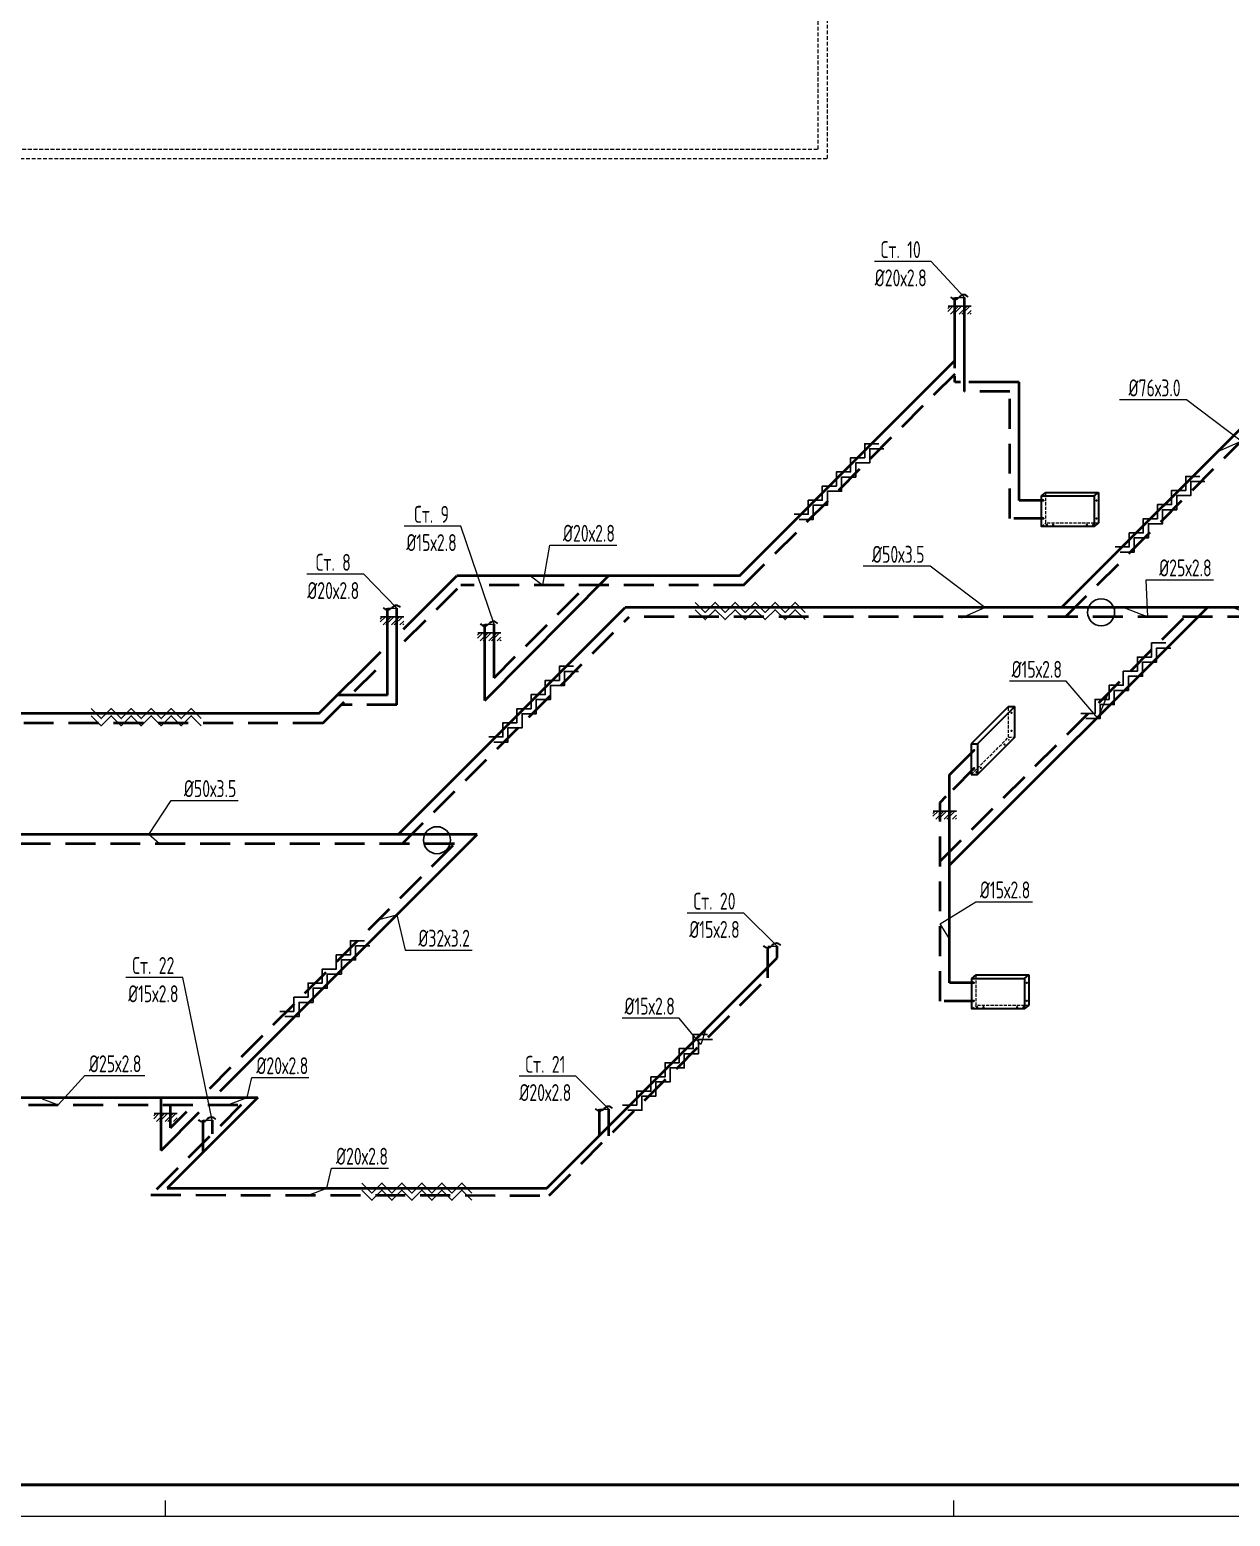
# Model space of a CAD drawing. Header units: millimetres. Extents: x -3929 to 624051, y 52832 to 514950.
# Drawn here: x 27485 to 46597, y 372600 to 396278 of the extents above; entities that cross this region are included whole.
import ezdxf
from ezdxf import colors
from ezdxf.entities.mleader import LeaderData, LeaderLine
from ezdxf.math import Vec2, Vec3

# ---------------------------------------------------------------- set-up
doc = ezdxf.new("R2010")
doc.units = ezdxf.units.MM
for name, pattern in [('ADSK_Штриховая_ш2 п1', [3, 2, -1]), ('GOST2.303 4', [7, 5, -2, 0]), ('Hidden', [7.14375, 4.7625, -2.38125])]:
    doc.linetypes.add(name, pattern=pattern)
doc.layers.add('9_Форматы', color=7, linetype='Continuous')
doc.layers.add('стояки', color=7, linetype='Continuous')
for name, color, linetype, lineweight in [('ОВ-ИЗОЛЯЦИЯ', 7, 'Continuous', 25), ('ОВ-рамка', 7, 'Continuous', 30), ('ОВ-ТЕКСТ', 7, 'Continuous', 25), ('СПДС_Штриховка', 252, 'Continuous', 9)]:
    doc.layers.add(name, color=color, linetype=linetype, lineweight=lineweight)
doc.layers.add('т11.1', color=1, linetype='Continuous', true_color=0xff0000)
doc.layers.add('т21.1', color=5, linetype='Continuous', true_color=0x0000ff)
doc.styles.add('СТИЛЬ', font='simplex.shx', dxfattribs={"width": 0.65})

# ---------------------------------------------------------------- blocks, each defined once
blk = doc.blocks.new('бок панель')
at = {"color": 32, "lineweight": 30, "ltscale": 0.1, "true_color": 0xcd6928}
for p, q in [((29006, 6630), (28412, 6036)), ((29006, 6630), (29106, 6630)), ((28412, 6036), (28412, 5548)), ((28412, 6036), (28512, 6036)), ((28412, 5548), (28512, 5548))]:
    blk.add_line(p, q, dxfattribs=at)
at = {"color": 32, "linetype": 'GOST2.303 4', "lineweight": 18, "ltscale": 10, "true_color": 0xcd6928}
for p, q in [((29006, 6142), (29006, 6630)), ((28412, 5548), (29006, 6142)), ((29006, 6142), (29106, 6142))]:
    blk.add_line(p, q, dxfattribs=at)
at = {"color": 32, "lineweight": 30, "ltscale": 0.1, "true_color": 0xcd6928}
blk.add_lwpolyline([(29106, 6630), (28512, 6036), (28512, 5548), (29106, 6142)], close=True, dxfattribs=at)
for p in [(29056, 6530), (29056, 6242), (28462, 5936), (28943, 6029), (28462, 5648), (28497, 5584), (28568, 5655)]:
    blk.add_point(p, dxfattribs=at)
at = {"color": 32, "linetype": 'GOST2.303 4', "lineweight": 18, "ltscale": 10, "true_color": 0xcd6928}
blk.add_point((29014, 6100), dxfattribs=at)
blk = doc.blocks.new('gh павнель')
at = {"color": 32, "lineweight": 30, "ltscale": 0.1, "true_color": 0xcd6928}
for p, q in [((29457, 6419), (30297, 6419)), ((30297, 6419), (30297, 5931))]:
    blk.add_line(p, q, dxfattribs=at)
at = {"color": 32, "linetype": 'GOST2.303 4', "lineweight": 18, "ltscale": 10, "true_color": 0xcd6928}
for p, q in [((29457, 5931), (29457, 6419)), ((30297, 5931), (29457, 5931))]:
    blk.add_line(p, q, dxfattribs=at)
at = {"color": 32, "lineweight": 30, "ltscale": 0.1, "true_color": 0xcd6928}
for points in [[(29386, 6364), (29457, 6419)], [(30226, 6364), (30297, 6419)], [(30226, 5877), (30297, 5931)]]:
    blk.add_lwpolyline(points, dxfattribs=at)
blk.add_lwpolyline([(29386, 6364), (30226, 6364), (30226, 5877), (29386, 5877)], close=True, dxfattribs=at)
at = {"color": 32, "linetype": 'GOST2.303 4', "lineweight": 18, "ltscale": 10, "true_color": 0xcd6928}
blk.add_lwpolyline([(29386, 5877), (29457, 5931)], dxfattribs=at)
at = {"color": 32, "lineweight": 30, "ltscale": 0.1, "true_color": 0xcd6928}
for p in [(29422, 6292), (30262, 6292), (29422, 6004), (30262, 6004), (29472, 5904), (29572, 5904), (30112, 5904), (30212, 5904)]:
    blk.add_point(p, dxfattribs=at)
blk = doc.blocks.new('*U2998')
at = {"layer": '9_Форматы', "color": 7, "linetype": 'Continuous', "lineweight": 9, "ltscale": 100}
blk.add_lwpolyline([(5, -5), (5, 589), (-836, 589), (-836, -5)], close=True, dxfattribs=at)
at = {"layer": '9_Форматы', "color": 7, "linetype": 'Continuous', "lineweight": 9, "ltscale": 100, "const_width": 0.5}
blk.add_lwpolyline([(0, 0), (0, 584), (-816, 584), (-816, 0)], close=True, dxfattribs=at)
at = {"layer": '9_Форматы', "color": 7, "linetype": 'Continuous', "lineweight": 15, "ltscale": 100}
for points in [[(-500.5, -5), (-500.5, -2.5)], [(-375, -5), (-375, -2.5)]]:
    blk.add_lwpolyline(points, dxfattribs=at)

msp = doc.modelspace()

# ---------------------------------------------------------------- hatches: boundary and pattern name
at = {"layer": 'СПДС_Штриховка', "lineweight": 25}
h = msp.add_hatch(dxfattribs=at)
h.set_pattern_fill('ANSI32', color=253, scale=10)
h.set_pattern_definition([(45, (433819.86, 713780.74), (-67.351921, 67.351921), []), (45, (433864.76, 713780.74), (-67.351921, 67.351921), [])])
h.paths.add_polyline_path([(42473.745, 391874.76), (42099.092, 391874.76), (42099.092, 391747.091), (42473.745, 391747.091)])
h = msp.add_hatch(dxfattribs=at)
h.set_pattern_fill('ANSI32', color=253, scale=10)
h.set_pattern_definition([(45, (424785.42, 708833.6), (-67.351921, 67.351921), []), (45, (424830.32, 708833.6), (-67.351921, 67.351921), [])])
h.paths.add_polyline_path([(33439.307, 386927.614), (33064.654, 386927.614), (33064.654, 386799.945), (33439.307, 386799.945)])
h = msp.add_hatch(dxfattribs=at)
h.set_pattern_fill('ANSI32', color=253, scale=10)
h.set_pattern_definition([(45, (426333.73, 708578.49), (-67.351921, 67.351921), []), (45, (426378.63, 708578.49), (-67.351921, 67.351921), [])])
h.paths.add_polyline_path([(34987.615, 386672.508), (34612.962, 386672.508), (34612.962, 386544.839), (34987.615, 386544.839)])
h = msp.add_hatch(dxfattribs=at)
h.set_pattern_fill('ANSI32', color=253, scale=10)
h.set_pattern_definition([(45, (433583.21, 705739.01), (-67.351921, 67.351921), []), (45, (433628.11, 705739.01), (-67.351921, 67.351921), [])])
h.paths.add_polyline_path([(42237.098, 383833.027), (41862.445, 383833.027), (41862.445, 383705.357), (42237.098, 383705.357)])
h = msp.add_hatch(dxfattribs=at)
h.set_pattern_fill('ANSI32', color=253, scale=10)
h.set_pattern_definition([(45, (421180.61, 700920.25), (-67.351921, 67.351921), []), (45, (421225.51, 700920.25), (-67.351921, 67.351921), [])])
h.paths.add_polyline_path([(29834.495, 379014.269), (29459.842, 379014.269), (29459.842, 378886.599), (29834.495, 378886.599)])

# ---------------------------------------------------------------- linework, layer by layer
at = {"color": 253, "lineweight": 25, "ltscale": 0.1}
for p, q in [((42105.435, 391874.76), (42473.745, 391874.76)), ((33070.997, 386927.614), (33439.307, 386927.614)), ((34619.305, 386672.508), (34987.615, 386672.508)), ((41868.788, 383833.027), (42237.098, 383833.027)), ((29466.185, 379014.269), (29834.495, 379014.269))]:
    msp.add_line(p, q, dxfattribs=at)
at = {"layer": 'ОВ-ИЗОЛЯЦИЯ', "color": 7, "linetype": 'ByBlock'}
for points in [[(41003.065, 389684.367), (40778.065, 389684.367), (40778.065, 389459.367), (40553.065, 389459.367), (40553.065, 389234.367), (40328.065, 389234.367), (40328.065, 389009.367), (40103.065, 389009.367), (40103.065, 388784.367), (39878.065, 388784.367), (39878.065, 388559.367), (39653.065, 388559.367)], [(41084.235, 389602.986), (40859.235, 389602.986), (40859.235, 389377.986), (40634.235, 389377.986), (40634.235, 389152.986), (40409.235, 389152.986), (40409.235, 388927.986), (40184.235, 388927.986), (40184.235, 388702.986), (39959.235, 388702.986), (39959.235, 388477.986), (39734.235, 388477.986)], [(46113.262, 389164.47), (45888.262, 389164.47), (45888.262, 388939.47), (45663.262, 388939.47), (45663.262, 388714.47), (45438.262, 388714.47), (45438.262, 388489.47), (45213.262, 388489.47), (45213.262, 388264.47), (44988.262, 388264.47), (44988.262, 388039.47), (44763.262, 388039.47)], [(46194.432, 389083.09), (45969.432, 389083.09), (45969.432, 388858.09), (45744.432, 388858.09), (45744.432, 388633.09), (45519.432, 388633.09), (45519.432, 388408.09), (45294.432, 388408.09), (45294.432, 388183.09), (45069.432, 388183.09), (45069.432, 387958.09), (44844.432, 387958.09)], [(39829.137, 386996.596), (39670.038, 387155.695), (39510.939, 386996.596), (39351.84, 387155.695), (39192.741, 386996.596), (39033.642, 387155.695), (38874.543, 386996.596), (38715.444, 387155.695), (38556.345, 386996.596), (38397.246, 387155.695), (38238.147, 386996.596), (38079.048, 387155.695)], [(39828.989, 386881.655), (39669.89, 387040.754), (39510.791, 386881.655), (39351.691, 387040.754), (39192.592, 386881.655), (39033.493, 387040.754), (38874.394, 386881.655), (38715.295, 387040.754), (38556.196, 386881.655), (38397.097, 387040.754), (38237.998, 386881.655), (38078.899, 387040.754)], [(45569.256, 386510.997), (45344.256, 386510.997), (45344.256, 386285.997), (45119.256, 386285.997), (45119.256, 386060.997), (44894.256, 386060.997), (44894.256, 385835.997), (44669.256, 385835.997), (44669.256, 385610.997), (44444.256, 385610.997), (44444.256, 385385.997), (44219.256, 385385.997)], [(45650.426, 386429.617), (45425.426, 386429.617), (45425.426, 386204.617), (45200.426, 386204.617), (45200.426, 385979.617), (44975.426, 385979.617), (44975.426, 385754.617), (44750.426, 385754.617), (44750.426, 385529.617), (44525.426, 385529.617), (44525.426, 385304.617), (44300.426, 385304.617)], [(36142.175, 386138.826), (35917.175, 386138.826), (35917.175, 385913.826), (35692.175, 385913.826), (35692.175, 385688.826), (35467.175, 385688.826), (35467.175, 385463.826), (35242.175, 385463.826), (35242.175, 385238.826), (35017.175, 385238.826), (35017.175, 385013.826), (34792.175, 385013.826)], [(36223.345, 386057.445), (35998.345, 386057.445), (35998.345, 385832.445), (35773.345, 385832.445), (35773.345, 385607.445), (35548.345, 385607.445), (35548.345, 385382.445), (35323.345, 385382.445), (35323.345, 385157.445), (35098.345, 385157.445), (35098.345, 384932.445), (34873.345, 384932.445)], [(30214.905, 385190.648), (30055.806, 385349.747), (29896.707, 385190.648), (29737.608, 385349.747), (29578.509, 385190.648), (29419.41, 385349.747), (29260.311, 385190.648), (29101.212, 385349.747), (28942.113, 385190.648), (28783.014, 385349.747), (28623.915, 385190.648), (28464.816, 385349.747)], [(30215.054, 385305.589), (30055.955, 385464.688), (29896.856, 385305.589), (29737.757, 385464.688), (29578.658, 385305.589), (29419.559, 385464.688), (29260.46, 385305.589), (29101.361, 385464.688), (28942.262, 385305.589), (28783.163, 385464.688), (28624.064, 385305.589), (28464.965, 385464.688)], [(32815.777, 381766.997), (32590.777, 381766.997), (32590.777, 381541.997), (32365.777, 381541.997), (32365.777, 381316.997), (32140.777, 381316.997), (32140.777, 381091.997), (31915.777, 381091.997), (31915.777, 380866.997), (31690.777, 380866.997), (31690.777, 380641.997), (31465.777, 380641.997)], [(32896.947, 381685.617), (32671.947, 381685.617), (32671.947, 381460.617), (32446.947, 381460.617), (32446.947, 381235.617), (32221.947, 381235.617), (32221.947, 381010.617), (31996.947, 381010.617), (31996.947, 380785.617), (31771.947, 380785.617), (31771.947, 380560.617), (31546.947, 380560.617)], [(38273.992, 380273.936), (38048.992, 380273.936), (38048.992, 380048.936), (37823.992, 380048.936), (37823.992, 379823.936), (37598.992, 379823.936), (37598.992, 379598.936), (37373.992, 379598.936), (37373.992, 379373.936), (37148.992, 379373.936), (37148.992, 379148.936), (36923.992, 379148.936)], [(38355.163, 380192.556), (38130.163, 380192.556), (38130.163, 379967.556), (37905.163, 379967.556), (37905.163, 379742.556), (37680.163, 379742.556), (37680.163, 379517.556), (37455.163, 379517.556), (37455.163, 379292.556), (37230.163, 379292.556), (37230.163, 379067.556), (37005.163, 379067.556)], [(34523.324, 377749.14), (34364.225, 377908.239), (34205.126, 377749.14), (34046.027, 377908.239), (33886.928, 377749.14), (33727.829, 377908.239), (33568.729, 377749.14), (33409.63, 377908.239), (33250.531, 377749.14), (33091.432, 377908.239), (32932.333, 377749.14), (32773.234, 377908.239)], [(34523.175, 377634.2), (34364.076, 377793.299), (34204.977, 377634.2), (34045.878, 377793.299), (33886.779, 377634.2), (33727.68, 377793.299), (33568.581, 377634.2), (33409.482, 377793.299), (33250.383, 377634.2), (33091.284, 377793.299), (32932.185, 377634.2), (32773.086, 377793.299)]]:
    msp.add_lwpolyline(points, dxfattribs=at)
at = {"layer": 'стояки', "color": 7, "linetype": 'ADSK_Штриховая_ш2 п1', "lineweight": 0, "ltscale": 30}
for p, q in [((40187.546, 394225.473), (40187.546, 403749.62)), ((40037.546, 394375.473), (40037.546, 403599.62)), ((1986.867, 394375.473), (40037.546, 394375.473)), ((2136.867, 394225.473), (40187.546, 394225.473))]:
    msp.add_line(p, q, dxfattribs=at)
at = {"layer": 'стояки', "color": 5, "lineweight": 40}
for p, q in [((42364.622, 390515.7), (42364.622, 392012.41)), ((33330.185, 385526.991), (33330.185, 387065.264)), ((34878.492, 385956.172), (34878.492, 386810.158)), ((29725.372, 378789.093), (29725.843, 379153.04))]:
    msp.add_line(p, q, dxfattribs=at)
at = {"layer": 'стояки', "color": 7, "lineweight": 25}
for centre in [(44541.51, 386998.256), (33968.68, 383368.703)]:
    msp.add_circle(centre, 215.116, dxfattribs=at)
at = {"layer": 'стояки', "color": 7, "lineweight": 30}
for centre, start, end in [((42214.917, 392072.024), 216.5656753, 323.4343247), ((42353.517, 391969.22), 36.5656753, 143.4343247), ((33180.48, 387124.878), 216.5656753, 323.4343247), ((33319.079, 387022.073), 36.5656753, 143.4343247), ((34728.788, 386869.772), 216.5656753, 323.4343247), ((34867.387, 386766.968), 36.5656753, 143.4343247), ((39233.369, 381743.104), 216.5656753, 323.4343247), ((39371.969, 381640.299), 36.5656753, 143.4343247), ((36556.692, 379144.531), 216.5656753, 323.4343247), ((36695.291, 379041.726), 36.5656753, 143.4343247), ((30239.362, 378970.985), 216.5656753, 323.4343247), ((30377.961, 378868.18), 36.5656753, 143.4343247)]:
    msp.add_arc(centre, 86.282, start, end, dxfattribs=at)
at = {"layer": 'т11.1', "lineweight": 40}
for p, q in [((42214.622, 390885.278), (42214.622, 392012.41)), ((43912.437, 387076.145), (48548.406, 391712.115)), ((38786.106, 387579.908), (42214.622, 391008.424)), ((42214.622, 390665.7), (42214.622, 390758.383)), ((42305.405, 390665.7), (42214.622, 390665.7)), ((43237.49, 390665.7), (42437.572, 390665.7)), ((43237.49, 388781.088), (43237.49, 390665.7)), ((43626.024, 388781.088), (43237.49, 388781.088)), ((33433.604, 386729.137), (34284.374, 387579.908)), ((38786.106, 387579.908), (34284.374, 387579.908)), ((34728.492, 385592.012), (36697.567, 387579.908)), ((33180.185, 385676.991), (33180.185, 387065.264)), ((33350.206, 383459.357), (36966.995, 387076.145)), ((49899.475, 387076.145), (36966.995, 387076.145)), ((42127.975, 382970.085), (46234.036, 387076.145)), ((34728.492, 385592.012), (34728.492, 386810.158)), ((32089.605, 385385.138), (33075.698, 386371.231)), ((33180.185, 385676.991), (32381.458, 385676.991)), ((32089.605, 385385.138), (5320.801, 385385.138)), ((42127.975, 384408.317), (42522.501, 384802.843)), ((42127.975, 381095.144), (42127.975, 384408.317)), ((34607.768, 383459.357), (6384.139, 383459.357)), ((30519.091, 379370.679), (34607.768, 383459.357)), ((35716.246, 377828.69), (39383.074, 381495.517)), ((39383.074, 381495.517), (39383.074, 381683.49)), ((42516.509, 381095.144), (42127.975, 381095.144)), ((15883.171, 379271.097), (31115.824, 379271.097)), ((29575.372, 378426.961), (29575.372, 379271.097)), ((31115.824, 379271.097), (29673.417, 377828.69)), ((29575.372, 378426.961), (30184.546, 379036.134)), ((30239.066, 378911.371), (30239.066, 378394.34)), ((36556.396, 378668.84), (36556.396, 379084.917)), ((29673.417, 377828.69), (35716.246, 377828.69))]:
    msp.add_line(p, q, dxfattribs=at)
at = {"layer": 'т21.1', "linetype": 'Hidden', "lineweight": 40, "ltscale": 100}
for p, q in [((43974.569, 386926.145), (48952.227, 391903.803)), ((38848.238, 387429.908), (42364.622, 390946.292)), ((43087.49, 390515.7), (42364.622, 390515.7)), ((43087.49, 388493.448), (43087.49, 390515.7)), ((43626.024, 388493.448), (43087.49, 388493.448)), ((33453.67, 386537.071), (34346.507, 387429.908)), ((38848.238, 387429.908), (34346.507, 387429.908)), ((34878.492, 385956.172), (36352.228, 387429.908)), ((33412.338, 383309.357), (37029.127, 386926.145)), ((49886.529, 386926.145), (37029.127, 386926.145)), ((41977.975, 383032.217), (45871.904, 386926.145)), ((32151.737, 385235.138), (33068.238, 386151.639)), ((33330.185, 385526.991), (32443.59, 385526.991)), ((32151.737, 385235.138), (4958.669, 385235.138)), ((42185.719, 384178.421), (42522.501, 384515.203)), ((41977.975, 383970.677), (42075.261, 384067.962)), ((41977.975, 380807.504), (41977.975, 383970.677)), ((34245.636, 383309.357), (6384.139, 383309.357)), ((30351.895, 379415.615), (34245.636, 383309.357)), ((39233.074, 381177.962), (39233.074, 381683.49)), ((35756.867, 377710.733), (39233.074, 381177.962)), ((42516.509, 380807.504), (41977.975, 380807.504)), ((16033.171, 379170.746), (30851.961, 379151.584)), ((30851.961, 379151.584), (29415.601, 377718.933)), ((29725.372, 378789.093), (29985.758, 379049.478)), ((30389.066, 378911.371), (30388.78, 378689.599)), ((36706.396, 378657.81), (36706.396, 379084.917)), ((29415.601, 377718.933), (35756.867, 377710.733))]:
    msp.add_line(p, q, dxfattribs=at)

# ---------------------------------------------------------------- block references
at = {"lineweight": 13}
for name, p in [('gh павнель', (14204.35, 382489.477)), ('бок панель', (14060.411, 378866.745)), ('gh павнель', (13094.836, 374803.533))]:
    msp.add_blockref(name, p, dxfattribs=at)
at = {"layer": 'ОВ-рамка', "ltscale": 100, "transparency": 33554687, "xscale": 100, "yscale": 100, "zscale": 100}
msp.add_blockref('*U2998', (79696.148, 373100.153, 576.986), dxfattribs=at)

# ---------------------------------------------------------------- leaders
at = {"layer": 'ОВ-ТЕКСТ', "color": 7}
ml = msp.add_multileader_mtext('Standard', dxfattribs=at)
ml.set_content('\\A1;Ст. 10\\P%%C20х2.8', color=7, style='СТИЛЬ')
ml.set_leader_properties(color=7, lineweight=18)
ml.build(insert=Vec2(0, 0))
ml.multileader.update_dxf_attribs({"text_left_attachment_type": 6, "text_right_attachment_type": 6, "dogleg_length": 0.36, "arrow_head_size": 0.126})
ctx = ml.context
ctx.base_point, ctx.char_height, ctx.arrow_head_size, ctx.landing_gap_size, ctx.plane_origin = Vec3(40866.963, 392586.374), 270, 0.126, 0.063, Vec3(43101.986, 391157.712)
ctx.left_attachment, ctx.right_attachment, ctx.text_align_type = 6, 6, 1
notes = []
notes.append((ctx, [(1, (1, 1, 0), (41836.769, 392586.374), (-1, 0), 0.252, [(1, [(42214.622, 392012.41), (42364.622, 392012.41)], 0, [])])]))
ctx.mtext.insert, ctx.mtext.width, ctx.mtext.alignment, ctx.mtext.flow_direction = Vec3(41351.74, 392910.374), 1404.14984, 2, 5
ml = msp.add_multileader_mtext('Standard', dxfattribs=at)
ml.set_content('\\A1; %%C76х3.0  ', color=7, style='СТИЛЬ')
ml.set_leader_properties(color=7, lineweight=18)
ml.build(insert=Vec2(0, 0))
ml.multileader.update_dxf_attribs({"text_left_attachment_type": 6, "text_right_attachment_type": 6, "dogleg_length": 0.36, "arrow_head_size": 0.126})
ctx = ml.context
ctx.base_point, ctx.char_height, ctx.arrow_head_size, ctx.landing_gap_size, ctx.plane_origin = Vec3(44770.483, 390383.677), 270, 0.126, 0.063, Vec3(61563.921, 393472.77)
ctx.left_attachment, ctx.right_attachment, ctx.text_align_type = 6, 6, 1
notes.append((ctx, [(1, (1, 1, 0), (45899.076, 390383.677), (-1, 0), 0.252, [(1, [(46397.305, 389561.013), (46773.651, 389725.228)], 0, [])])]))
ctx.mtext.insert, ctx.mtext.width, ctx.mtext.alignment, ctx.mtext.flow_direction = Vec3(45334.654, 390707.677), 4851.61703, 2, 5
ml = msp.add_multileader_mtext('Standard', dxfattribs=at)
ml.set_content('\\A1;Ст. 9\\P%%C15х2.8', color=7, style='СТИЛЬ')
ml.set_leader_properties(color=7, lineweight=18)
ml.build(insert=Vec2(0, 0))
ml.multileader.update_dxf_attribs({"text_left_attachment_type": 6, "text_right_attachment_type": 6, "dogleg_length": 0.36, "arrow_head_size": 0.126})
ctx = ml.context
ctx.base_point, ctx.char_height, ctx.arrow_head_size, ctx.landing_gap_size, ctx.plane_origin = Vec3(33414.262, 388370.238), 270, 0.126, 0.063, Vec3(35615.857, 385955.46)
ctx.left_attachment, ctx.right_attachment, ctx.text_align_type = 6, 6, 1
notes.append((ctx, [(1, (1, 1, 0), (34350.64, 388370.238), (-1, 0), 0.252, [(1, [(34728.492, 386810.158), (34878.492, 386810.158)], 0, [])])]))
ctx.mtext.insert, ctx.mtext.width, ctx.mtext.alignment, ctx.mtext.flow_direction = Vec3(33882.325, 388694.238), 1404.14984, 2, 5
ml = msp.add_multileader_mtext('Standard', dxfattribs=at)
ml.set_content('\\A1; %%C20х2.8  ', color=7, style='СТИЛЬ')
ml.set_leader_properties(color=7, lineweight=18)
ml.build(insert=Vec2(0, 0))
ml.multileader.update_dxf_attribs({"text_left_attachment_type": 6, "text_right_attachment_type": 6, "dogleg_length": 0.36, "arrow_head_size": 0.126})
ctx = ml.context
ctx.base_point, ctx.char_height, ctx.arrow_head_size, ctx.landing_gap_size, ctx.plane_origin = Vec3(35766.266, 388068.441), 270, 0.126, 0.063, Vec3(50366.364, 389901.132)
ctx.left_attachment, ctx.right_attachment, ctx.text_align_type = 6, 6, 1
notes.append((ctx, [(0, (1, 1, 0), (35766.014, 388068.441), (1, 0), 0.252, [(1, [(35457.974, 387579.908), (35652.1, 387429.908)], 0, [])])]))
ctx.mtext.insert, ctx.mtext.width, ctx.mtext.alignment, ctx.mtext.flow_direction = Vec3(36330.436, 388392.441), 4851.61703, 2, 5
ml = msp.add_multileader_mtext('Standard', dxfattribs=at)
ml.set_content('\\A1;Ст. 8\\P%%C20х2.8', color=7, style='СТИЛЬ')
ml.set_leader_properties(color=7, lineweight=18)
ml.build(insert=Vec2(0, 0))
ml.multileader.update_dxf_attribs({"text_left_attachment_type": 6, "text_right_attachment_type": 6, "dogleg_length": 0.36, "arrow_head_size": 0.126})
ctx = ml.context
ctx.base_point, ctx.char_height, ctx.arrow_head_size, ctx.landing_gap_size, ctx.plane_origin = Vec3(31832.526, 387605.868), 270, 0.126, 0.063, Vec3(34067.549, 386210.566)
ctx.left_attachment, ctx.right_attachment, ctx.text_align_type = 6, 6, 1
notes.append((ctx, [(1, (1, 1, 0), (32802.332, 387605.868), (-1, 0), 0.252, [(1, [(33180.185, 387065.264), (33330.185, 387065.264)], 0, [])])]))
ctx.mtext.insert, ctx.mtext.width, ctx.mtext.alignment, ctx.mtext.flow_direction = Vec3(32317.303, 387929.868), 1404.14984, 2, 5
ml = msp.add_multileader_mtext('Standard', dxfattribs=at)
ml.set_content('\\A1; %%C50х3.5  ', color=7, style='СТИЛЬ')
ml.set_leader_properties(color=7, lineweight=18)
ml.build(insert=Vec2(0, 0))
ml.multileader.update_dxf_attribs({"text_left_attachment_type": 6, "text_right_attachment_type": 6, "dogleg_length": 0.36, "arrow_head_size": 0.126})
ctx = ml.context
ctx.base_point, ctx.char_height, ctx.arrow_head_size, ctx.landing_gap_size, ctx.plane_origin = Vec3(40689.626, 387732.821), 270, 0.126, 0.063, Vec3(57483.064, 390821.913)
ctx.left_attachment, ctx.right_attachment, ctx.text_align_type = 6, 6, 1
notes.append((ctx, [(1, (1, 1, 0), (41818.218, 387732.821), (-1, 0), 0.252, [(1, [(42316.448, 386910.157), (42692.794, 387074.372)], 0, [])])]))
ctx.mtext.insert, ctx.mtext.width, ctx.mtext.alignment, ctx.mtext.flow_direction = Vec3(41253.796, 388056.821), 4851.61703, 2, 5
ml = msp.add_multileader_mtext('Standard', dxfattribs=at)
ml.set_content('\\A1; %%C25х2.8  ', color=7, style='СТИЛЬ')
ml.set_leader_properties(color=7, lineweight=18)
ml.build(insert=Vec2(0, 0))
ml.multileader.update_dxf_attribs({"text_left_attachment_type": 6, "text_right_attachment_type": 6, "dogleg_length": 0.36, "arrow_head_size": 0.126})
ctx = ml.context
ctx.base_point, ctx.char_height, ctx.arrow_head_size, ctx.landing_gap_size, ctx.plane_origin = Vec3(45261.478, 387516.912), 270, 0.126, 0.063, Vec3(62054.916, 390606.004)
ctx.left_attachment, ctx.right_attachment, ctx.text_align_type = 6, 6, 1
notes.append((ctx, [(0, (1, 1, 0), (45261.226, 387516.912), (1, 0), 0.252, [(0, [(44905.024, 387076.145), (45286.284, 386926.145)], 0, [])])]))
ctx.mtext.insert, ctx.mtext.width, ctx.mtext.alignment, ctx.mtext.flow_direction = Vec3(45825.649, 387840.912), 4851.61703, 2, 5
ml = msp.add_multileader_mtext('Standard', dxfattribs=at)
ml.set_content('\\A1; %%C20х2.8  ', color=7, style='СТИЛЬ')
ml.set_leader_properties(color=7, lineweight=18)
ml.build(insert=Vec2(0, 0))
ml.multileader.update_dxf_attribs({"text_left_attachment_type": 6, "text_right_attachment_type": 6, "dogleg_length": 0.36, "arrow_head_size": 0.126})
ctx = ml.context
ctx.base_point, ctx.char_height, ctx.arrow_head_size, ctx.landing_gap_size, ctx.plane_origin = Vec3(46999.585, 387516.912), 270, 0.126, 0.063, Vec3(63793.022, 390606.004)
ctx.left_attachment, ctx.right_attachment, ctx.text_align_type = 6, 6, 1
notes.append((ctx, [(0, (1, 1, 0), (46999.333, 387516.912), (1, 0), 0.252, [(0, [(46643.13, 387076.145), (47024.391, 386926.145)], 0, [])])]))
ctx.mtext.insert, ctx.mtext.width, ctx.mtext.alignment, ctx.mtext.flow_direction = Vec3(47563.755, 387840.912), 4851.61703, 2, 5
ml = msp.add_multileader_mtext('Standard', dxfattribs=at)
ml.set_content('\\A1;%%C15х2.8', color=7, style='СТИЛЬ')
ml.set_leader_properties(color=7, lineweight=18)
ml.build(insert=Vec2(0, 0))
ml.multileader.update_dxf_attribs({"text_left_attachment_type": 6, "text_right_attachment_type": 6, "dogleg_length": 0.36, "arrow_head_size": 0.126})
ctx = ml.context
ctx.base_point, ctx.char_height, ctx.arrow_head_size, ctx.landing_gap_size, ctx.plane_origin = Vec3(43049.517, 385901.358), 270, 0.126, 0.063, Vec3(45045.66, 384951.792)
ctx.left_attachment, ctx.right_attachment, ctx.text_align_type = 6, 6, 1
notes.append((ctx, [(1, (1, 1, 0), (43985.895, 385901.358), (-1, 0), 0.252, [(0, [(44639.2, 385671.636), (44489.947, 385310.251)], 0, [])])]))
ctx.mtext.insert, ctx.mtext.width, ctx.mtext.alignment, ctx.mtext.flow_direction = Vec3(43517.58, 386225.358), 1404.14984, 2, 5
ml = msp.add_multileader_mtext('Standard', dxfattribs=at)
ml.set_content('\\A1; %%C50х3.5  ', color=7, style='СТИЛЬ')
ml.set_leader_properties(color=7, lineweight=18)
ml.build(insert=Vec2(0, 0))
ml.multileader.update_dxf_attribs({"text_left_attachment_type": 6, "text_right_attachment_type": 6, "dogleg_length": 0.36, "arrow_head_size": 0.126})
ctx = ml.context
ctx.base_point, ctx.char_height, ctx.arrow_head_size, ctx.landing_gap_size, ctx.plane_origin = Vec3(29734.383, 384001.406), 270, 0.126, 0.063, Vec3(44334.481, 385473.285)
ctx.left_attachment, ctx.right_attachment, ctx.text_align_type = 6, 6, 1
notes.append((ctx, [(0, (1, 1, 0), (29734.131, 384001.406), (1, 0), 0.252, [(1, [(29550.826, 383309.357), (29381.872, 383459.357)], 0, [])])]))
ctx.mtext.insert, ctx.mtext.width, ctx.mtext.alignment, ctx.mtext.flow_direction = Vec3(30298.553, 384325.406), 4851.61703, 2, 5
ml = msp.add_multileader_mtext('Standard', dxfattribs=at)
ml.set_content('\\A1;%%C15х2.8', color=7, style='СТИЛЬ')
ml.set_leader_properties(color=7, lineweight=18)
ml.build(insert=Vec2(0, 0))
ml.multileader.update_dxf_attribs({"text_left_attachment_type": 6, "text_right_attachment_type": 6, "dogleg_length": 0.36, "arrow_head_size": 0.126})
ctx = ml.context
ctx.base_point, ctx.char_height, ctx.arrow_head_size, ctx.landing_gap_size, ctx.plane_origin = Vec3(42545.011, 382387.579), 270, 0.126, 0.063, Vec3(44541.153, 381438.012)
ctx.left_attachment, ctx.right_attachment, ctx.text_align_type = 6, 6, 1
notes.append((ctx, [(0, (1, 1, 0), (42544.759, 382387.579), (1, 0), 0.252, [(0, [(42127.975, 381796.986), (41977.975, 382035.432)], 0, [])])]))
ctx.mtext.insert, ctx.mtext.width, ctx.mtext.alignment, ctx.mtext.flow_direction = Vec3(43013.074, 382711.579), 1404.14984, 2, 5
ml = msp.add_multileader_mtext('Standard', dxfattribs=at)
ml.set_content('\\A1;Ст. 20\\P%%C15х2.8', color=7, style='СТИЛЬ')
ml.set_leader_properties(color=7, lineweight=18)
ml.build(insert=Vec2(0, 0))
ml.multileader.update_dxf_attribs({"text_left_attachment_type": 6, "text_right_attachment_type": 6, "dogleg_length": 0.36, "arrow_head_size": 0.126})
ctx = ml.context
ctx.base_point, ctx.char_height, ctx.arrow_head_size, ctx.landing_gap_size, ctx.plane_origin = Vec3(37918.843, 382208.446), 270, 0.126, 0.063, Vec3(40120.438, 380828.792)
ctx.left_attachment, ctx.right_attachment, ctx.text_align_type = 6, 6, 1
notes.append((ctx, [(1, (1, 1, 0), (38855.221, 382208.446), (-1, 0), 0.252, [(1, [(39233.074, 381683.49), (39383.074, 381683.49)], 0, [])])]))
ctx.mtext.insert, ctx.mtext.width, ctx.mtext.alignment, ctx.mtext.flow_direction = Vec3(38386.906, 382532.446), 1404.14984, 2, 5
ml = msp.add_multileader_mtext('Standard', dxfattribs=at)
ml.set_content('\\A1; %%C32х3.2  ', color=7, style='СТИЛЬ')
ml.set_leader_properties(color=7, lineweight=18)
ml.build(insert=Vec2(0, 0))
ml.multileader.update_dxf_attribs({"text_left_attachment_type": 6, "text_right_attachment_type": 6, "dogleg_length": 0.36, "arrow_head_size": 0.126})
ctx = ml.context
ctx.base_point, ctx.char_height, ctx.arrow_head_size, ctx.landing_gap_size, ctx.plane_origin = Vec3(33460.561, 381617.919), 270, 0.126, 0.063, Vec3(48060.659, 383089.798)
ctx.left_attachment, ctx.right_attachment, ctx.text_align_type = 6, 6, 1
notes.append((ctx, [(0, (1, 1, 0), (33460.309, 381617.919), (1, 0), 0.252, [(1, [(33040.356, 382104.076), (33327.919, 382179.508)], 0, [])])]))
ctx.mtext.insert, ctx.mtext.width, ctx.mtext.alignment, ctx.mtext.flow_direction = Vec3(34024.731, 381941.919), 4851.61703, 2, 5
ml = msp.add_multileader_mtext('Standard', dxfattribs=at)
ml.set_content('\\A1;Ст. 22\\P%%C15х2.8', color=7, style='СТИЛЬ')
ml.set_leader_properties(color=7, lineweight=18)
ml.build(insert=Vec2(0, 0))
ml.multileader.update_dxf_attribs({"text_left_attachment_type": 6, "text_right_attachment_type": 6, "dogleg_length": 0.36, "arrow_head_size": 0.126})
ctx = ml.context
ctx.base_point, ctx.char_height, ctx.arrow_head_size, ctx.landing_gap_size, ctx.plane_origin = Vec3(28984.876, 381183.774), 270, 0.126, 0.063, Vec3(31126.431, 378056.673)
ctx.left_attachment, ctx.right_attachment, ctx.text_align_type = 6, 6, 1
notes.append((ctx, [(1, (1, 1, 0), (29921.254, 381183.774), (-1, 0), 0.252, [(1, [(30239.066, 378911.371), (30389.066, 378911.371)], 0, [])])]))
ctx.mtext.insert, ctx.mtext.width, ctx.mtext.alignment, ctx.mtext.flow_direction = Vec3(29452.939, 381507.774), 1404.14984, 2, 5
ml = msp.add_multileader_mtext('Standard', dxfattribs=at)
ml.set_content('\\A1;%%C15х2.8', color=7, style='СТИЛЬ')
ml.set_leader_properties(color=7, lineweight=18)
ml.build(insert=Vec2(0, 0))
ml.multileader.update_dxf_attribs({"text_left_attachment_type": 6, "text_right_attachment_type": 6, "dogleg_length": 0.36, "arrow_head_size": 0.126})
ctx = ml.context
ctx.base_point, ctx.char_height, ctx.arrow_head_size, ctx.landing_gap_size, ctx.plane_origin = Vec3(36886.706, 380535.968), 270, 0.126, 0.063, Vec3(38772.161, 379839.415)
ctx.left_attachment, ctx.right_attachment, ctx.text_align_type = 6, 6, 1
notes.append((ctx, [(1, (1, 1, 0), (37823.084, 380535.968), (-1, 0), 0.252, [(1, [(38247.011, 380359.454), (38167.649, 380115.289)], 0, [])])]))
ctx.mtext.insert, ctx.mtext.width, ctx.mtext.alignment, ctx.mtext.flow_direction = Vec3(37354.769, 380859.968), 1404.14984, 2, 5
ml = msp.add_multileader_mtext('Standard', dxfattribs=at)
ml.set_content('\\A1;%%C25х2.8 ', color=7, style='СТИЛЬ')
ml.set_leader_properties(color=7, lineweight=18)
ml.build(insert=Vec2(0, 0))
ml.multileader.update_dxf_attribs({"text_left_attachment_type": 6, "text_right_attachment_type": 6, "dogleg_length": 0.36, "arrow_head_size": 0.126})
ctx = ml.context
ctx.base_point, ctx.char_height, ctx.arrow_head_size, ctx.landing_gap_size, ctx.plane_origin = Vec3(28361.238, 379618.871), 270, 0.126, 0.063, Vec3(34405.968, 374592.803)
ctx.left_attachment, ctx.right_attachment, ctx.text_align_type = 6, 6, 1
notes.append((ctx, [(0, (1, 1, 0), (28360.986, 379618.871), (1, 0), 0.252, [(1, [(27684.614, 379251.284), (27938.948, 379155.351)], 0, [])])]))
ctx.mtext.insert, ctx.mtext.width, ctx.mtext.alignment, ctx.mtext.flow_direction = Vec3(28846.016, 379942.871), 1404.14984, 2, 5
ml = msp.add_multileader_mtext('Standard', dxfattribs=at)
ml.set_content('\\A1;%%C20х2.8', color=7, style='СТИЛЬ')
ml.set_leader_properties(color=7, lineweight=18)
ml.build(insert=Vec2(0, 0))
ml.multileader.update_dxf_attribs({"text_left_attachment_type": 6, "text_right_attachment_type": 6, "dogleg_length": 0.36, "arrow_head_size": 0.126})
ctx = ml.context
ctx.base_point, ctx.char_height, ctx.arrow_head_size, ctx.landing_gap_size, ctx.plane_origin = Vec3(31021.984, 379587.956), 270, 0.126, 0.063, Vec3(32940.867, 378891.404)
ctx.left_attachment, ctx.right_attachment, ctx.text_align_type = 6, 6, 1
notes.append((ctx, [(0, (1, 1, 0), (31021.732, 379587.956), (1, 0), 0.252, [(1, [(30654.316, 379159.63), (30949.184, 379271.097)], 0, [])])]))
ctx.mtext.insert, ctx.mtext.width, ctx.mtext.alignment, ctx.mtext.flow_direction = Vec3(31506.762, 379911.956), 1404.14984, 2, 5
ml = msp.add_multileader_mtext('Standard', dxfattribs=at)
ml.set_content('\\A1;Ст. 21\\P%%C20х2.8', color=7, style='СТИЛЬ')
ml.set_leader_properties(color=7, lineweight=18)
ml.build(insert=Vec2(0, 0))
ml.multileader.update_dxf_attribs({"text_left_attachment_type": 6, "text_right_attachment_type": 6, "dogleg_length": 0.36, "arrow_head_size": 0.126})
ctx = ml.context
ctx.base_point, ctx.char_height, ctx.arrow_head_size, ctx.landing_gap_size, ctx.plane_origin = Vec3(35208.737, 379609.873), 270, 0.126, 0.063, Vec3(37443.761, 378230.219)
ctx.left_attachment, ctx.right_attachment, ctx.text_align_type = 6, 6, 1
notes.append((ctx, [(1, (1, 1, 0), (36178.544, 379609.873), (-1, 0), 0.252, [(1, [(36556.396, 379084.917), (36706.396, 379084.917)], 0, [])])]))
ctx.mtext.insert, ctx.mtext.width, ctx.mtext.alignment, ctx.mtext.flow_direction = Vec3(35693.515, 379933.873), 1404.14984, 2, 5
ml = msp.add_multileader_mtext('Standard', dxfattribs=at)
ml.set_content('\\A1;%%C20х2.8', color=7, style='СТИЛЬ')
ml.set_leader_properties(color=7, lineweight=18)
ml.build(insert=Vec2(0, 0))
ml.multileader.update_dxf_attribs({"text_left_attachment_type": 6, "text_right_attachment_type": 6, "dogleg_length": 0.36, "arrow_head_size": 0.126})
ctx = ml.context
ctx.base_point, ctx.char_height, ctx.arrow_head_size, ctx.landing_gap_size, ctx.plane_origin = Vec3(32290.338, 378145.549), 270, 0.126, 0.063, Vec3(34209.221, 377448.996)
ctx.left_attachment, ctx.right_attachment, ctx.text_align_type = 6, 6, 1
notes.append((ctx, [(0, (1, 1, 0), (32290.086, 378145.549), (1, 0), 0.252, [(1, [(31922.669, 377717.223), (32217.537, 377828.69)], 0, [])])]))
ctx.mtext.insert, ctx.mtext.width, ctx.mtext.alignment, ctx.mtext.flow_direction = Vec3(32775.115, 378469.549), 1404.14984, 2, 5
for ctx, leaders in notes:
    for number, flags, end, landing, length, lines in leaders:
        leader = LeaderData()
        leader.index, (leader.has_last_leader_line, leader.has_dogleg_vector, leader.attachment_direction) = number, flags
        leader.last_leader_point, leader.dogleg_vector, leader.dogleg_length = Vec3(end), Vec3(landing), length
        for number, points, colour, breaks in lines:
            line = LeaderLine()
            line.index, line.vertices, line.color, line.breaks = number, Vec3.list(points), colors.encode_raw_color(colour), breaks
            leader.lines.append(line)
        ctx.leaders.append(leader)

doc.saveas('drawing.dxf')
